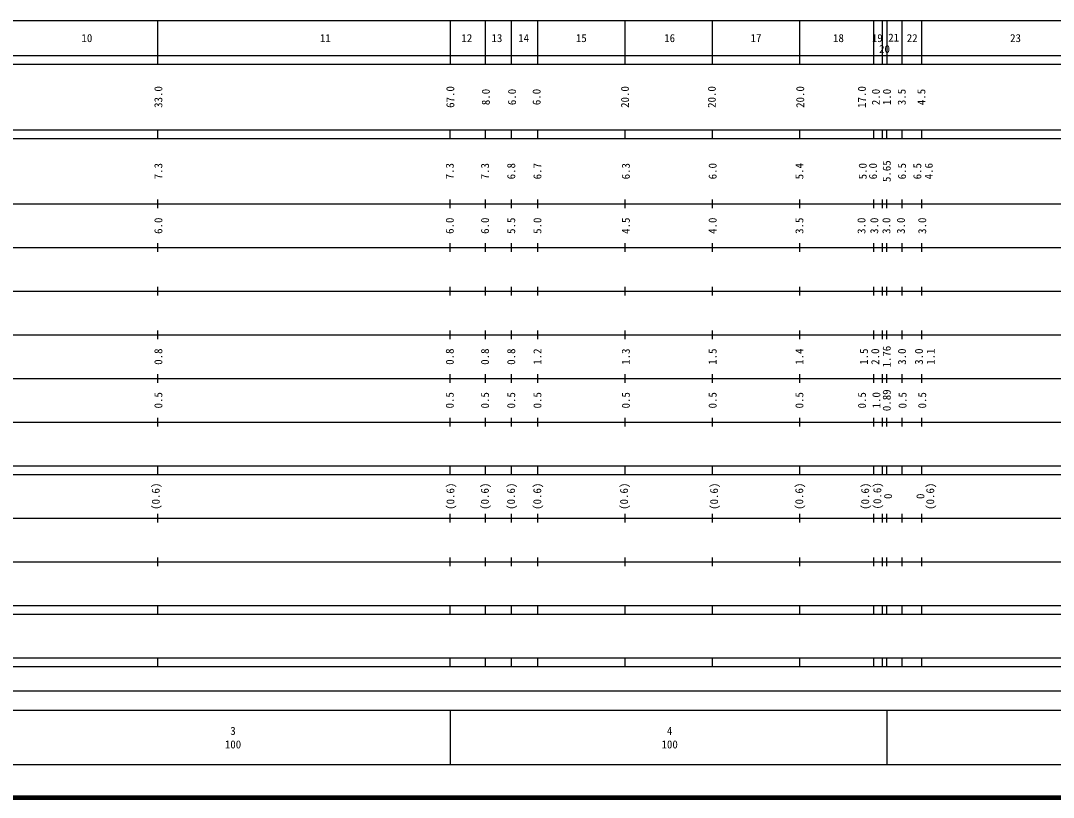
# Model space of a CAD drawing. Units: millimetres on the paper, enlarged 1000 times. Extents: x 40000 to 680000, y 20000 to 380000.
# Drawn here: x 269649 to 506168, y 20000 to 198000 of the extents above; entities that cross this region are included whole.
import ezdxf
from ezdxf.enums import TextEntityAlignment as Align

# ---------------------------------------------------------------- set-up
doc = ezdxf.new("R2010")
doc.units = ezdxf.units.MM
doc.header["$LTSCALE"] = 1000
doc.layers.add('M-TTL', color=2, linetype='Continuous', lineweight=140)
doc.layers.add('M-TTL-BAND', color=7, linetype='Continuous', lineweight=25)
doc.styles.add('ＭＳ ゴシック', font='')
doc.styles.get('ＭＳ ゴシック').set_extended_font_data('MS Gothic')

msp = doc.modelspace()

# ---------------------------------------------------------------- linework, layer by layer
at = {"layer": 'M-TTL'}
msp.add_line((40000, 20000), (680000, 20000), dxfattribs=at)
at = {"layer": 'M-TTL-BAND'}
for p, q in [((68000, 198000), (579000, 198000)), ((301000, 198000), (301000, 188000)), ((368000, 198000), (368000, 188000)), ((376000, 198000), (376000, 188000)), ((382000, 198000), (382000, 188000)), ((388000, 198000), (388000, 188000)), ((408000, 198000), (408000, 188000)), ((428000, 198000), (428000, 188000)), ((448000, 198000), (448000, 188000)), ((465000, 198000), (465000, 188000)), ((467000, 198000), (467000, 188000)), ((468000, 198000), (468000, 188000)), ((471500, 198000), (471500, 188000)), ((476000, 198000), (476000, 188000)), ((40000, 190000), (579000, 190000)), ((40000, 188000), (579000, 188000)), ((40000, 173000), (579000, 173000)), ((301000, 173000), (301000, 171000)), ((368000, 171000), (368000, 173000)), ((376000, 173000), (376000, 171000)), ((382000, 173000), (382000, 171000)), ((388000, 173000), (388000, 171000)), ((408000, 173000), (408000, 171000)), ((428000, 173000), (428000, 171000)), ((448000, 173000), (448000, 171000)), ((465000, 173000), (465000, 171000)), ((467000, 173000), (467000, 171000)), ((468000, 171000), (468000, 173000)), ((471500, 173000), (471500, 171000)), ((476000, 173000), (476000, 171000)), ((40000, 171000), (579000, 171000)), ((301000, 157000), (301000, 155000)), ((368000, 155000), (368000, 157000)), ((376000, 157000), (376000, 155000)), ((382000, 157000), (382000, 155000)), ((388000, 157000), (388000, 155000)), ((408000, 157000), (408000, 155000)), ((428000, 157000), (428000, 155000)), ((448000, 157000), (448000, 155000)), ((465000, 157000), (465000, 155000)), ((467000, 157000), (467000, 155000)), ((468000, 155000), (468000, 157000)), ((471500, 157000), (471500, 155000)), ((476000, 157000), (476000, 155000)), ((40000, 156000), (579000, 156000)), ((301000, 147000), (301000, 145000)), ((368000, 145000), (368000, 147000)), ((376000, 147000), (376000, 145000)), ((382000, 147000), (382000, 145000)), ((388000, 147000), (388000, 145000)), ((408000, 147000), (408000, 145000)), ((428000, 147000), (428000, 145000)), ((448000, 147000), (448000, 145000)), ((465000, 147000), (465000, 145000)), ((467000, 147000), (467000, 145000)), ((468000, 145000), (468000, 147000)), ((471500, 147000), (471500, 145000)), ((476000, 147000), (476000, 145000)), ((46000, 146000), (579000, 146000)), ((52000, 136000), (579000, 136000)), ((301000, 137000), (301000, 135000)), ((368000, 135000), (368000, 137000)), ((376000, 137000), (376000, 135000)), ((382000, 137000), (382000, 135000)), ((388000, 137000), (388000, 135000)), ((408000, 137000), (408000, 135000)), ((428000, 137000), (428000, 135000)), ((448000, 137000), (448000, 135000)), ((465000, 137000), (465000, 135000)), ((467000, 137000), (467000, 135000)), ((468000, 135000), (468000, 137000)), ((471500, 137000), (471500, 135000)), ((476000, 137000), (476000, 135000)), ((46000, 126000), (579000, 126000)), ((301000, 127000), (301000, 125000)), ((368000, 125000), (368000, 127000)), ((376000, 127000), (376000, 125000)), ((382000, 127000), (382000, 125000)), ((388000, 127000), (388000, 125000)), ((408000, 127000), (408000, 125000)), ((428000, 127000), (428000, 125000)), ((448000, 127000), (448000, 125000)), ((465000, 127000), (465000, 125000)), ((467000, 127000), (467000, 125000)), ((468000, 125000), (468000, 127000)), ((471500, 127000), (471500, 125000)), ((476000, 127000), (476000, 125000)), ((52000, 116000), (579000, 116000)), ((301000, 117000), (301000, 115000)), ((368000, 115000), (368000, 117000)), ((376000, 117000), (376000, 115000)), ((382000, 117000), (382000, 115000)), ((388000, 117000), (388000, 115000)), ((408000, 117000), (408000, 115000)), ((428000, 117000), (428000, 115000)), ((448000, 117000), (448000, 115000)), ((465000, 117000), (465000, 115000)), ((467000, 117000), (467000, 115000)), ((468000, 115000), (468000, 117000)), ((471500, 117000), (471500, 115000)), ((476000, 117000), (476000, 115000)), ((301000, 107000), (301000, 105000)), ((368000, 105000), (368000, 107000)), ((376000, 107000), (376000, 105000)), ((382000, 107000), (382000, 105000)), ((388000, 107000), (388000, 105000)), ((408000, 107000), (408000, 105000)), ((428000, 107000), (428000, 105000)), ((448000, 107000), (448000, 105000)), ((465000, 107000), (465000, 105000)), ((467000, 107000), (467000, 105000)), ((468000, 105000), (468000, 107000)), ((471500, 107000), (471500, 105000)), ((476000, 107000), (476000, 105000)), ((46000, 106000), (579000, 106000)), ((40000, 96000), (579000, 96000)), ((301000, 96000), (301000, 94000)), ((368000, 94000), (368000, 96000)), ((376000, 96000), (376000, 94000)), ((382000, 96000), (382000, 94000)), ((388000, 96000), (388000, 94000)), ((408000, 96000), (408000, 94000)), ((428000, 96000), (428000, 94000)), ((448000, 96000), (448000, 94000)), ((465000, 96000), (465000, 94000)), ((467000, 96000), (467000, 94000)), ((468000, 94000), (468000, 96000)), ((471500, 96000), (471500, 94000)), ((476000, 96000), (476000, 94000)), ((40000, 94000), (579000, 94000)), ((49000, 84000), (579000, 84000)), ((301000, 85000), (301000, 83000)), ((368000, 83000), (368000, 85000)), ((376000, 85000), (376000, 83000)), ((382000, 85000), (382000, 83000)), ((388000, 85000), (388000, 83000)), ((408000, 85000), (408000, 83000)), ((428000, 85000), (428000, 83000)), ((448000, 85000), (448000, 83000)), ((465000, 85000), (465000, 83000)), ((467000, 85000), (467000, 83000)), ((468000, 83000), (468000, 85000)), ((471500, 85000), (471500, 83000)), ((476000, 85000), (476000, 83000)), ((40000, 74000), (579000, 74000)), ((301000, 75000), (301000, 73000)), ((368000, 73000), (368000, 75000)), ((376000, 75000), (376000, 73000)), ((382000, 75000), (382000, 73000)), ((388000, 75000), (388000, 73000)), ((408000, 75000), (408000, 73000)), ((428000, 75000), (428000, 73000)), ((448000, 75000), (448000, 73000)), ((465000, 75000), (465000, 73000)), ((467000, 75000), (467000, 73000)), ((468000, 73000), (468000, 75000)), ((471500, 75000), (471500, 73000)), ((476000, 75000), (476000, 73000)), ((40000, 64000), (579000, 64000)), ((301000, 64000), (301000, 62000)), ((368000, 62000), (368000, 64000)), ((376000, 64000), (376000, 62000)), ((382000, 64000), (382000, 62000)), ((388000, 64000), (388000, 62000)), ((408000, 64000), (408000, 62000)), ((428000, 64000), (428000, 62000)), ((448000, 64000), (448000, 62000)), ((465000, 64000), (465000, 62000)), ((467000, 64000), (467000, 62000)), ((468000, 62000), (468000, 64000)), ((471500, 64000), (471500, 62000)), ((476000, 64000), (476000, 62000)), ((40000, 62000), (579000, 62000)), ((40000, 52000), (579000, 52000)), ((40000, 50000), (579000, 50000)), ((301000, 52000), (301000, 50000)), ((368000, 50000), (368000, 52000)), ((376000, 52000), (376000, 50000)), ((382000, 52000), (382000, 50000)), ((388000, 52000), (388000, 50000)), ((408000, 52000), (408000, 50000)), ((428000, 52000), (428000, 50000)), ((448000, 52000), (448000, 50000)), ((465000, 52000), (465000, 50000)), ((467000, 52000), (467000, 50000)), ((468000, 50000), (468000, 52000)), ((471500, 52000), (471500, 50000)), ((476000, 52000), (476000, 50000)), ((70805, 44406), (565903, 44406)), ((40000, 40000), (579000, 40000)), ((368000, 40000), (368000, 27500)), ((468000, 40000), (468000, 27500)), ((68000, 27500), (579000, 27500))]:
    msp.add_line(p, q, dxfattribs=at)

# ---------------------------------------------------------------- texts
at = {"layer": 'M-TTL-BAND', "style": 'ＭＳ ゴシック'}
for s, p in [('10', (284819, 194000)), ('11', (339446, 194000)), ('12', (371832, 194000)), ('13', (378725, 194000)), ('14', (384837, 194000)), ('15', (398060, 194000)), ('16', (418282, 194000)), ('17', (438061, 194000)), ('18', (456951, 194000)), ('19', (465840, 194000)), ('21', (469612, 194102)), ('22', (473840, 194000)), ('23', (497508, 194000)), ('20', (467489, 191495)), ('3', (318288, 35238)), ('4', (418288, 35238)), ('100', (318288, 32131)), ('100', (418288, 32131))]:
    msp.add_text(s, height=1833, dxfattribs=at).set_placement(p, align=Align.MIDDLE_CENTER)
for s, p in [('33.0', (301180, 180500)), ('67.0', (368047, 180500)), ('8.0', (376183, 180500)), ('6.0', (382183, 180500)), ('6.0', (387808, 180500)), ('20.0', (408059, 180500)), ('20.0', (427934, 180500)), ('20.0', (448185, 180500)), ('17.0', (462310, 180500)), ('2.0', (465510, 180500)), ('1.0', (468047, 180500)), ('3.5', (471436, 180500)), ('4.5', (475936, 180500)), ('5.65', (468000, 163500)), ('7.3', (301180, 163500)), ('7.3', (367921, 163500)), ('7.3', (375995, 163500)), ('6.8', (381995, 163500)), ('6.7', (387995, 163500)), ('6.3', (408246, 163500)), ('6.0', (428122, 163500)), ('5.4', (447998, 163500)), ('5.0', (462500, 163500)), ('6.0', (464857, 163500)), ('6.5', (471500, 163500)), ('6.5', (474999, 163500)), ('4.6', (477624, 163500)), ('6.0', (301180, 151000)), ('6.0', (367921, 151000)), ('6.0', (375995, 151000)), ('5.5', (381995, 151000)), ('5.0', (387995, 151000)), ('4.5', (408246, 151000)), ('4.0', (428122, 151000)), ('3.5', (447998, 151000)), ('3.0', (462218, 151000)), ('3.0', (465147, 151000)), ('3.0', (467921, 151000)), ('3.0', (471248, 151000)), ('3.0', (476124, 151000)), ('1.76', (468000, 121000)), ('0.8', (301180, 121000)), ('0.8', (367921, 121000)), ('0.8', (375995, 121000)), ('0.8', (381995, 121000)), ('1.2', (387995, 121000)), ('1.3', (408246, 121000)), ('1.5', (428122, 121000)), ('1.4', (447998, 121000)), ('1.5', (462782, 121000)), ('2.0', (465363, 121000)), ('3.0', (471500, 121000)), ('3.0', (475374, 121000)), ('1.1', (478073, 121000)), ('0.5', (301180, 111000)), ('0.5', (367921, 111000)), ('0.5', (375995, 111000)), ('0.5', (381995, 111000)), ('0.5', (387995, 111000)), ('0.5', (408246, 111000)), ('0.5', (428122, 111000)), ('0.5', (447998, 111000)), ('0.5', (462335, 111000)), ('1.0', (465625, 111000)), ('0.89', (468000, 111000)), ('0.5', (471624, 111000)), ('0.5', (476124, 111000)), ('(0.6)', (300581, 89000)), ('(0.6)', (368073, 89000)), ('(0.6)', (375959, 89000)), ('(0.6)', (381959, 89000)), ('(0.6)', (387959, 89000)), ('(0.6)', (407835, 89000)), ('(0.6)', (428461, 89000)), ('(0.6)', (447961, 89000)), ('(0.6)', (463062, 89000)), ('(0.6)', (465831, 89095)), ('(0.6)', (477962, 89000)), ('0', (468301, 89000)), ('0', (475712, 89000))]:
    msp.add_text(s, height=1833, rotation=90, dxfattribs=at).set_placement(p, align=Align.MIDDLE_CENTER)

doc.saveas('drawing.dxf')
